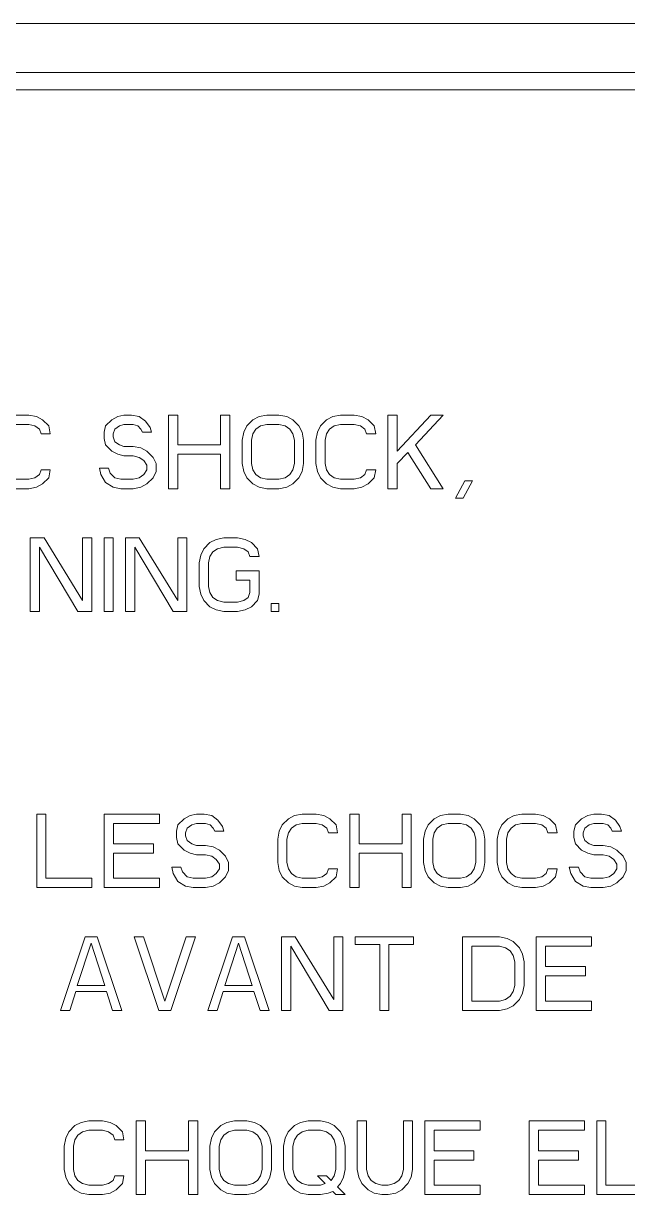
# Model space of a CAD drawing. Header units: millimetres. Extents: x 1920 to 4820, y 310 to 2320.
# Drawn here: x 4352.42 to 4377.01, y 1385.88 to 1433.58 of the extents above; entities that cross this region are included whole.
import ezdxf

# ---------------------------------------------------------------- set-up
doc = ezdxf.new("R2010")
doc.units = ezdxf.units.MM
doc.layers.add('core', color=7, linetype='Continuous', lineweight=20)

msp = doc.modelspace()

# ---------------------------------------------------------------- linework, layer by layer
at = {"layer": 'core'}
for p, q in [((4418.385, 1433.585), (4287.785, 1433.585)), ((4418.385, 1431.585), (4287.785, 1431.585)), ((4434.385, 1430.885), (4287.785, 1430.885)), ((4352.071, 1417.635), (4352.634, 1417.635)), ((4352.634, 1417.252), (4352.071, 1417.252)), ((4352.634, 1417.635), (4352.946, 1417.571)), ((4352.884, 1417.188), (4352.634, 1417.252)), ((4353.071, 1417.06), (4352.884, 1417.188)), ((4352.946, 1417.571), (4353.196, 1417.443)), ((4353.196, 1417.443), (4353.446, 1417.188)), ((4353.446, 1417.188), (4353.509, 1416.869)), ((4355.696, 1416.932), (4355.759, 1417.188)), ((4355.759, 1417.188), (4356.009, 1417.443)), ((4356.009, 1417.443), (4356.259, 1417.571)), ((4356.321, 1417.188), (4356.134, 1417.06)), ((4356.259, 1417.571), (4356.509, 1417.635)), ((4356.509, 1417.252), (4356.321, 1417.188)), ((4356.509, 1417.635), (4356.821, 1417.635)), ((4356.884, 1417.252), (4356.509, 1417.252)), ((4356.821, 1417.635), (4357.134, 1417.571)), ((4357.071, 1417.188), (4356.884, 1417.252)), ((4357.196, 1417.06), (4357.071, 1417.188)), ((4357.134, 1417.571), (4357.384, 1417.379)), ((4357.384, 1417.379), (4357.571, 1417.124)), ((4358.321, 1414.635), (4358.321, 1417.635)), ((4358.321, 1417.635), (4358.696, 1417.635)), ((4358.696, 1417.635), (4358.696, 1416.422)), ((4360.446, 1416.422), (4360.446, 1417.635)), ((4360.446, 1417.635), (4360.821, 1417.635)), ((4360.821, 1417.635), (4360.821, 1414.635)), ((4361.384, 1416.932), (4361.509, 1417.188)), ((4361.509, 1417.188), (4361.759, 1417.443)), ((4361.759, 1417.443), (4362.009, 1417.571)), ((4362.071, 1417.188), (4361.884, 1417.06)), ((4362.009, 1417.571), (4362.321, 1417.635)), ((4362.321, 1417.252), (4362.071, 1417.188)), ((4362.321, 1417.635), (4362.821, 1417.635)), ((4362.821, 1417.252), (4362.321, 1417.252)), ((4362.821, 1417.635), (4363.134, 1417.571)), ((4363.071, 1417.188), (4362.821, 1417.252)), ((4363.259, 1417.06), (4363.071, 1417.188)), ((4363.134, 1417.571), (4363.384, 1417.443)), ((4363.384, 1417.443), (4363.634, 1417.188)), ((4363.634, 1417.188), (4363.759, 1416.932)), ((4364.384, 1416.932), (4364.509, 1417.188)), ((4364.509, 1417.188), (4364.759, 1417.443)), ((4364.759, 1417.443), (4365.009, 1417.571)), ((4365.071, 1417.188), (4364.884, 1417.06)), ((4365.009, 1417.571), (4365.321, 1417.635)), ((4365.321, 1417.252), (4365.071, 1417.188)), ((4365.321, 1417.635), (4365.884, 1417.635)), ((4365.884, 1417.252), (4365.321, 1417.252)), ((4365.884, 1417.635), (4366.196, 1417.571)), ((4366.134, 1417.188), (4365.884, 1417.252)), ((4366.321, 1417.06), (4366.134, 1417.188)), ((4366.196, 1417.571), (4366.446, 1417.443)), ((4366.446, 1417.443), (4366.696, 1417.188)), ((4366.696, 1417.188), (4366.759, 1416.869)), ((4367.259, 1414.635), (4367.259, 1417.635)), ((4367.259, 1417.635), (4367.634, 1417.635)), ((4367.634, 1417.635), (4367.634, 1416.166)), ((4367.634, 1416.166), (4369.009, 1417.635)), ((4369.509, 1417.635), (4368.384, 1416.422)), ((4369.009, 1417.635), (4369.509, 1417.635)), ((4353.134, 1416.869), (4353.071, 1417.06)), ((4353.509, 1416.869), (4353.134, 1416.869)), ((4355.696, 1416.677), (4355.696, 1416.932)), ((4356.134, 1417.06), (4356.071, 1416.869)), ((4356.071, 1416.869), (4356.071, 1416.741)), ((4356.071, 1416.741), (4356.134, 1416.549)), ((4357.259, 1416.932), (4357.196, 1417.06)), ((4357.634, 1416.932), (4357.259, 1416.932)), ((4357.571, 1417.124), (4357.634, 1416.932)), ((4361.321, 1416.613), (4361.384, 1416.932)), ((4361.759, 1416.869), (4361.696, 1416.613)), ((4361.884, 1417.06), (4361.759, 1416.869)), ((4363.384, 1416.869), (4363.259, 1417.06)), ((4363.446, 1416.613), (4363.384, 1416.869)), ((4363.759, 1416.932), (4363.821, 1416.613)), ((4364.321, 1416.613), (4364.384, 1416.932)), ((4364.759, 1416.869), (4364.696, 1416.613)), ((4364.884, 1417.06), (4364.759, 1416.869)), ((4366.384, 1416.869), (4366.321, 1417.06)), ((4366.759, 1416.869), (4366.384, 1416.869)), ((4355.759, 1416.422), (4355.696, 1416.677)), ((4356.009, 1416.166), (4355.759, 1416.422)), ((4356.134, 1416.549), (4356.321, 1416.422)), ((4356.321, 1416.422), (4356.509, 1416.358)), ((4356.509, 1416.358), (4356.884, 1416.358)), ((4356.884, 1416.358), (4357.196, 1416.294)), ((4357.196, 1416.294), (4357.446, 1416.166)), ((4358.696, 1416.422), (4360.446, 1416.422)), ((4361.321, 1415.656), (4361.321, 1416.613)), ((4361.696, 1416.613), (4361.696, 1415.656)), ((4363.446, 1415.656), (4363.446, 1416.613)), ((4363.821, 1416.613), (4363.821, 1415.656)), ((4364.321, 1415.656), (4364.321, 1416.613)), ((4364.696, 1416.613), (4364.696, 1415.656)), ((4368.384, 1416.422), (4369.509, 1414.635)), ((4356.259, 1416.039), (4356.009, 1416.166)), ((4356.509, 1415.975), (4356.259, 1416.039)), ((4356.884, 1415.975), (4356.509, 1415.975)), ((4357.134, 1415.911), (4356.884, 1415.975)), ((4357.321, 1415.784), (4357.134, 1415.911)), ((4357.446, 1415.592), (4357.321, 1415.784)), ((4357.446, 1416.166), (4357.696, 1415.911)), ((4357.696, 1415.911), (4357.821, 1415.656)), ((4360.446, 1416.039), (4358.696, 1416.039)), ((4358.696, 1416.039), (4358.696, 1414.635)), ((4360.446, 1414.635), (4360.446, 1416.039)), ((4368.071, 1416.103), (4367.634, 1415.656)), ((4369.009, 1414.635), (4368.071, 1416.103)), ((4353.071, 1415.209), (4353.134, 1415.401)), ((4353.134, 1415.401), (4353.509, 1415.401)), ((4353.509, 1415.401), (4353.446, 1415.081)), ((4355.509, 1415.464), (4355.884, 1415.464)), ((4355.571, 1415.209), (4355.509, 1415.464)), ((4355.884, 1415.464), (4355.946, 1415.273)), ((4355.946, 1415.273), (4356.134, 1415.081)), ((4357.321, 1415.209), (4357.446, 1415.401)), ((4357.446, 1415.401), (4357.446, 1415.592)), ((4357.821, 1415.337), (4357.696, 1415.081)), ((4357.821, 1415.656), (4357.821, 1415.337)), ((4361.384, 1415.337), (4361.321, 1415.656)), ((4361.509, 1415.081), (4361.384, 1415.337)), ((4361.696, 1415.656), (4361.759, 1415.401)), ((4361.759, 1415.401), (4361.884, 1415.209)), ((4363.259, 1415.209), (4363.384, 1415.401)), ((4363.384, 1415.401), (4363.446, 1415.656)), ((4363.759, 1415.337), (4363.634, 1415.081)), ((4363.821, 1415.656), (4363.759, 1415.337)), ((4364.384, 1415.337), (4364.321, 1415.656)), ((4364.509, 1415.081), (4364.384, 1415.337)), ((4364.696, 1415.656), (4364.759, 1415.401)), ((4364.759, 1415.401), (4364.884, 1415.209)), ((4366.321, 1415.209), (4366.384, 1415.401)), ((4366.384, 1415.401), (4366.759, 1415.401)), ((4366.759, 1415.401), (4366.696, 1415.081)), ((4367.634, 1415.656), (4367.634, 1414.635)), ((4352.071, 1415.018), (4352.634, 1415.018)), ((4352.634, 1415.018), (4352.884, 1415.081)), ((4352.884, 1415.081), (4353.071, 1415.209)), ((4353.196, 1414.826), (4352.946, 1414.698)), ((4353.446, 1415.081), (4353.196, 1414.826)), ((4355.759, 1414.89), (4355.571, 1415.209)), ((4356.071, 1414.698), (4355.759, 1414.89)), ((4356.134, 1415.081), (4356.384, 1415.018)), ((4356.384, 1415.018), (4356.884, 1415.018)), ((4356.884, 1415.018), (4357.134, 1415.081)), ((4357.134, 1415.081), (4357.321, 1415.209)), ((4357.446, 1414.826), (4357.196, 1414.698)), ((4357.696, 1415.081), (4357.446, 1414.826)), ((4361.759, 1414.826), (4361.509, 1415.081)), ((4362.009, 1414.698), (4361.759, 1414.826)), ((4361.884, 1415.209), (4362.071, 1415.081)), ((4362.071, 1415.081), (4362.321, 1415.018)), ((4362.321, 1415.018), (4362.821, 1415.018)), ((4362.821, 1415.018), (4363.071, 1415.081)), ((4363.071, 1415.081), (4363.259, 1415.209)), ((4363.384, 1414.826), (4363.134, 1414.698)), ((4363.634, 1415.081), (4363.384, 1414.826)), ((4364.759, 1414.826), (4364.509, 1415.081)), ((4365.009, 1414.698), (4364.759, 1414.826)), ((4364.884, 1415.209), (4365.071, 1415.081)), ((4365.071, 1415.081), (4365.321, 1415.018)), ((4365.321, 1415.018), (4365.884, 1415.018)), ((4365.884, 1415.018), (4366.134, 1415.081)), ((4366.134, 1415.081), (4366.321, 1415.209)), ((4366.446, 1414.826), (4366.196, 1414.698)), ((4366.696, 1415.081), (4366.446, 1414.826)), ((4370.009, 1414.252), (4370.384, 1414.954)), ((4370.696, 1414.954), (4370.321, 1414.252)), ((4370.384, 1414.954), (4370.696, 1414.954)), ((4352.634, 1414.635), (4352.071, 1414.635)), ((4352.946, 1414.698), (4352.634, 1414.635)), ((4356.384, 1414.635), (4356.071, 1414.698)), ((4356.884, 1414.635), (4356.384, 1414.635)), ((4357.196, 1414.698), (4356.884, 1414.635)), ((4358.696, 1414.635), (4358.321, 1414.635)), ((4360.821, 1414.635), (4360.446, 1414.635)), ((4362.321, 1414.635), (4362.009, 1414.698)), ((4362.821, 1414.635), (4362.321, 1414.635)), ((4363.134, 1414.698), (4362.821, 1414.635)), ((4365.321, 1414.635), (4365.009, 1414.698)), ((4365.884, 1414.635), (4365.321, 1414.635)), ((4366.196, 1414.698), (4365.884, 1414.635)), ((4367.634, 1414.635), (4367.259, 1414.635)), ((4369.509, 1414.635), (4369.009, 1414.635)), ((4370.321, 1414.252), (4370.009, 1414.252)), ((4352.696, 1409.635), (4352.696, 1412.635)), ((4352.696, 1412.635), (4353.259, 1412.635)), ((4353.259, 1412.635), (4354.821, 1410.081)), ((4354.821, 1410.081), (4354.821, 1412.635)), ((4354.821, 1412.635), (4355.196, 1412.635)), ((4355.196, 1412.635), (4355.196, 1409.635)), ((4355.696, 1409.635), (4355.696, 1412.635)), ((4355.696, 1412.635), (4356.071, 1412.635)), ((4356.071, 1412.635), (4356.071, 1409.635)), ((4356.571, 1409.635), (4356.571, 1412.635)), ((4356.571, 1412.635), (4357.134, 1412.635)), ((4357.134, 1412.635), (4358.696, 1410.081)), ((4358.696, 1410.081), (4358.696, 1412.635)), ((4358.696, 1412.635), (4359.071, 1412.635)), ((4359.071, 1412.635), (4359.071, 1409.635)), ((4359.759, 1412.188), (4360.009, 1412.443)), ((4360.009, 1412.443), (4360.259, 1412.571)), ((4360.259, 1412.571), (4360.571, 1412.635)), ((4360.571, 1412.635), (4361.134, 1412.635)), ((4361.134, 1412.635), (4361.446, 1412.571)), ((4361.446, 1412.571), (4361.696, 1412.443)), ((4361.696, 1412.443), (4361.946, 1412.188)), ((4354.634, 1409.635), (4353.071, 1412.252)), ((4353.071, 1412.252), (4353.071, 1409.635)), ((4358.509, 1409.635), (4356.946, 1412.252)), ((4356.946, 1412.252), (4356.946, 1409.635)), ((4359.571, 1411.613), (4359.634, 1411.932)), ((4359.634, 1411.932), (4359.759, 1412.188)), ((4360.134, 1412.06), (4360.009, 1411.869)), ((4360.321, 1412.188), (4360.134, 1412.06)), ((4360.571, 1412.252), (4360.321, 1412.188)), ((4361.134, 1412.252), (4360.571, 1412.252)), ((4361.384, 1412.188), (4361.134, 1412.252)), ((4361.571, 1412.06), (4361.384, 1412.188)), ((4361.634, 1411.869), (4361.571, 1412.06)), ((4361.946, 1412.188), (4362.009, 1411.869)), ((4359.571, 1410.656), (4359.571, 1411.613)), ((4360.009, 1411.869), (4359.946, 1411.613)), ((4359.946, 1411.613), (4359.946, 1410.656)), ((4362.009, 1411.869), (4361.634, 1411.869)), ((4361.071, 1410.911), (4361.071, 1411.294)), ((4361.071, 1411.294), (4362.009, 1411.294)), ((4362.009, 1411.294), (4362.009, 1410.337)), ((4359.634, 1410.337), (4359.571, 1410.656)), ((4359.946, 1410.656), (4360.009, 1410.401)), ((4361.634, 1410.911), (4361.071, 1410.911)), ((4361.634, 1410.401), (4361.634, 1410.911)), ((4359.759, 1410.081), (4359.634, 1410.337)), ((4360.009, 1409.826), (4359.759, 1410.081)), ((4360.009, 1410.401), (4360.134, 1410.209)), ((4360.134, 1410.209), (4360.321, 1410.081)), ((4360.321, 1410.081), (4360.571, 1410.018)), ((4360.571, 1410.018), (4361.134, 1410.018)), ((4361.134, 1410.018), (4361.384, 1410.081)), ((4361.384, 1410.081), (4361.571, 1410.209)), ((4361.571, 1410.209), (4361.634, 1410.401)), ((4361.946, 1410.081), (4361.696, 1409.826)), ((4362.009, 1410.337), (4361.946, 1410.081)), ((4353.071, 1409.635), (4352.696, 1409.635)), ((4355.196, 1409.635), (4354.634, 1409.635)), ((4356.071, 1409.635), (4355.696, 1409.635)), ((4356.946, 1409.635), (4356.571, 1409.635)), ((4359.071, 1409.635), (4358.509, 1409.635)), ((4360.259, 1409.698), (4360.009, 1409.826)), ((4360.571, 1409.635), (4360.259, 1409.698)), ((4361.134, 1409.635), (4360.571, 1409.635)), ((4361.446, 1409.698), (4361.134, 1409.635)), ((4361.696, 1409.826), (4361.446, 1409.698)), ((4362.509, 1409.635), (4362.509, 1409.954)), ((4362.509, 1409.954), (4362.821, 1409.954)), ((4362.821, 1409.635), (4362.509, 1409.635)), ((4362.821, 1409.954), (4362.821, 1409.635)), ((4352.956, 1398.385), (4352.956, 1401.385)), ((4352.956, 1401.385), (4353.331, 1401.385)), ((4353.331, 1401.385), (4353.331, 1398.768)), ((4355.706, 1398.385), (4355.706, 1401.385)), ((4355.706, 1401.385), (4357.956, 1401.385)), ((4357.956, 1401.002), (4356.081, 1401.002)), ((4356.081, 1401.002), (4356.081, 1400.172)), ((4357.956, 1401.385), (4357.956, 1401.002)), ((4358.706, 1400.938), (4358.956, 1401.193)), ((4358.956, 1401.193), (4359.206, 1401.321)), ((4359.206, 1401.321), (4359.456, 1401.385)), ((4359.456, 1401.002), (4359.268, 1400.938)), ((4359.456, 1401.385), (4359.768, 1401.385)), ((4359.831, 1401.002), (4359.456, 1401.002)), ((4359.768, 1401.385), (4360.081, 1401.321)), ((4360.018, 1400.938), (4359.831, 1401.002)), ((4360.081, 1401.321), (4360.331, 1401.129)), ((4360.331, 1401.129), (4360.518, 1400.874)), ((4362.956, 1400.938), (4363.206, 1401.193)), ((4363.206, 1401.193), (4363.456, 1401.321)), ((4363.456, 1401.321), (4363.768, 1401.385)), ((4363.768, 1401.002), (4363.518, 1400.938)), ((4363.768, 1401.385), (4364.331, 1401.385)), ((4364.331, 1401.002), (4363.768, 1401.002)), ((4364.331, 1401.385), (4364.643, 1401.321)), ((4364.581, 1400.938), (4364.331, 1401.002)), ((4364.643, 1401.321), (4364.893, 1401.193)), ((4364.893, 1401.193), (4365.143, 1400.938)), ((4365.706, 1398.385), (4365.706, 1401.385)), ((4365.706, 1401.385), (4366.081, 1401.385)), ((4366.081, 1401.385), (4366.081, 1400.172)), ((4367.831, 1400.172), (4367.831, 1401.385)), ((4367.831, 1401.385), (4368.206, 1401.385)), ((4368.206, 1401.385), (4368.206, 1398.385)), ((4368.893, 1400.938), (4369.143, 1401.193)), ((4369.143, 1401.193), (4369.393, 1401.321)), ((4369.393, 1401.321), (4369.706, 1401.385)), ((4369.706, 1401.002), (4369.456, 1400.938)), ((4369.706, 1401.385), (4370.206, 1401.385)), ((4370.206, 1401.002), (4369.706, 1401.002)), ((4370.206, 1401.385), (4370.518, 1401.321)), ((4370.456, 1400.938), (4370.206, 1401.002)), ((4370.518, 1401.321), (4370.768, 1401.193)), ((4370.768, 1401.193), (4371.018, 1400.938)), ((4371.893, 1400.938), (4372.143, 1401.193)), ((4372.143, 1401.193), (4372.393, 1401.321)), ((4372.393, 1401.321), (4372.706, 1401.385)), ((4372.706, 1401.002), (4372.456, 1400.938)), ((4372.706, 1401.385), (4373.268, 1401.385)), ((4373.268, 1401.002), (4372.706, 1401.002)), ((4373.268, 1401.385), (4373.581, 1401.321)), ((4373.518, 1400.938), (4373.268, 1401.002)), ((4373.581, 1401.321), (4373.831, 1401.193)), ((4373.831, 1401.193), (4374.081, 1400.938)), ((4374.893, 1400.938), (4375.143, 1401.193)), ((4375.143, 1401.193), (4375.393, 1401.321)), ((4375.393, 1401.321), (4375.643, 1401.385)), ((4375.643, 1401.002), (4375.456, 1400.938)), ((4375.643, 1401.385), (4375.956, 1401.385)), ((4376.018, 1401.002), (4375.643, 1401.002)), ((4375.956, 1401.385), (4376.268, 1401.321)), ((4376.206, 1400.938), (4376.018, 1401.002)), ((4376.268, 1401.321), (4376.518, 1401.129)), ((4376.518, 1401.129), (4376.706, 1400.874)), ((4358.643, 1400.682), (4358.706, 1400.938)), ((4358.643, 1400.427), (4358.643, 1400.682)), ((4359.081, 1400.81), (4359.018, 1400.619)), ((4359.018, 1400.619), (4359.018, 1400.491)), ((4359.018, 1400.491), (4359.081, 1400.299)), ((4359.268, 1400.938), (4359.081, 1400.81)), ((4360.143, 1400.81), (4360.018, 1400.938)), ((4360.206, 1400.682), (4360.143, 1400.81)), ((4360.581, 1400.682), (4360.206, 1400.682)), ((4360.518, 1400.874), (4360.581, 1400.682)), ((4362.768, 1400.363), (4362.831, 1400.682)), ((4362.831, 1400.682), (4362.956, 1400.938)), ((4363.206, 1400.619), (4363.143, 1400.363)), ((4363.331, 1400.81), (4363.206, 1400.619)), ((4363.518, 1400.938), (4363.331, 1400.81)), ((4364.768, 1400.81), (4364.581, 1400.938)), ((4364.831, 1400.619), (4364.768, 1400.81)), ((4365.206, 1400.619), (4364.831, 1400.619)), ((4365.143, 1400.938), (4365.206, 1400.619)), ((4368.706, 1400.363), (4368.768, 1400.682)), ((4368.768, 1400.682), (4368.893, 1400.938)), ((4369.143, 1400.619), (4369.081, 1400.363)), ((4369.268, 1400.81), (4369.143, 1400.619)), ((4369.456, 1400.938), (4369.268, 1400.81)), ((4370.643, 1400.81), (4370.456, 1400.938)), ((4370.768, 1400.619), (4370.643, 1400.81)), ((4370.831, 1400.363), (4370.768, 1400.619)), ((4371.018, 1400.938), (4371.143, 1400.682)), ((4371.143, 1400.682), (4371.206, 1400.363)), ((4371.706, 1400.363), (4371.768, 1400.682)), ((4371.768, 1400.682), (4371.893, 1400.938)), ((4372.143, 1400.619), (4372.081, 1400.363)), ((4372.268, 1400.81), (4372.143, 1400.619)), ((4372.456, 1400.938), (4372.268, 1400.81)), ((4373.706, 1400.81), (4373.518, 1400.938)), ((4373.768, 1400.619), (4373.706, 1400.81)), ((4374.143, 1400.619), (4373.768, 1400.619)), ((4374.081, 1400.938), (4374.143, 1400.619)), ((4374.831, 1400.682), (4374.893, 1400.938)), ((4374.831, 1400.427), (4374.831, 1400.682)), ((4375.268, 1400.81), (4375.206, 1400.619)), ((4375.206, 1400.619), (4375.206, 1400.491)), ((4375.206, 1400.491), (4375.268, 1400.299)), ((4375.456, 1400.938), (4375.268, 1400.81)), ((4376.331, 1400.81), (4376.206, 1400.938)), ((4376.393, 1400.682), (4376.331, 1400.81)), ((4376.768, 1400.682), (4376.393, 1400.682)), ((4376.706, 1400.874), (4376.768, 1400.682)), ((4356.081, 1400.172), (4357.706, 1400.172)), ((4357.706, 1400.172), (4357.706, 1399.789)), ((4358.706, 1400.172), (4358.643, 1400.427)), ((4358.956, 1399.916), (4358.706, 1400.172)), ((4359.081, 1400.299), (4359.268, 1400.172)), ((4359.268, 1400.172), (4359.456, 1400.108)), ((4359.456, 1400.108), (4359.831, 1400.108)), ((4359.831, 1400.108), (4360.143, 1400.044)), ((4360.143, 1400.044), (4360.393, 1399.916)), ((4362.768, 1399.406), (4362.768, 1400.363)), ((4363.143, 1400.363), (4363.143, 1399.406)), ((4366.081, 1400.172), (4367.831, 1400.172)), ((4368.706, 1399.406), (4368.706, 1400.363)), ((4369.081, 1400.363), (4369.081, 1399.406)), ((4370.831, 1399.406), (4370.831, 1400.363)), ((4371.206, 1400.363), (4371.206, 1399.406)), ((4371.706, 1399.406), (4371.706, 1400.363)), ((4372.081, 1400.363), (4372.081, 1399.406)), ((4374.893, 1400.172), (4374.831, 1400.427)), ((4375.143, 1399.916), (4374.893, 1400.172)), ((4375.268, 1400.299), (4375.456, 1400.172)), ((4375.456, 1400.172), (4375.643, 1400.108)), ((4375.643, 1400.108), (4376.018, 1400.108)), ((4376.018, 1400.108), (4376.331, 1400.044)), ((4376.331, 1400.044), (4376.581, 1399.916)), ((4357.706, 1399.789), (4356.081, 1399.789)), ((4356.081, 1399.789), (4356.081, 1398.768)), ((4359.206, 1399.789), (4358.956, 1399.916)), ((4359.456, 1399.725), (4359.206, 1399.789)), ((4359.831, 1399.725), (4359.456, 1399.725)), ((4360.081, 1399.661), (4359.831, 1399.725)), ((4360.268, 1399.534), (4360.081, 1399.661)), ((4360.393, 1399.342), (4360.268, 1399.534)), ((4360.393, 1399.916), (4360.643, 1399.661)), ((4360.643, 1399.661), (4360.768, 1399.406)), ((4367.831, 1399.789), (4366.081, 1399.789)), ((4366.081, 1399.789), (4366.081, 1398.385)), ((4367.831, 1398.385), (4367.831, 1399.789)), ((4375.393, 1399.789), (4375.143, 1399.916)), ((4375.643, 1399.725), (4375.393, 1399.789)), ((4376.018, 1399.725), (4375.643, 1399.725)), ((4376.268, 1399.661), (4376.018, 1399.725)), ((4376.456, 1399.534), (4376.268, 1399.661)), ((4376.581, 1399.342), (4376.456, 1399.534)), ((4376.581, 1399.916), (4376.831, 1399.661)), ((4376.831, 1399.661), (4376.956, 1399.406)), ((4358.518, 1398.959), (4358.456, 1399.214)), ((4358.456, 1399.214), (4358.831, 1399.214)), ((4358.831, 1399.214), (4358.893, 1399.023)), ((4360.268, 1398.959), (4360.393, 1399.151)), ((4360.393, 1399.151), (4360.393, 1399.342)), ((4360.768, 1399.087), (4360.643, 1398.831)), ((4360.768, 1399.406), (4360.768, 1399.087)), ((4362.831, 1399.087), (4362.768, 1399.406)), ((4362.956, 1398.831), (4362.831, 1399.087)), ((4363.143, 1399.406), (4363.206, 1399.151)), ((4363.206, 1399.151), (4363.331, 1398.959)), ((4364.768, 1398.959), (4364.831, 1399.151)), ((4364.831, 1399.151), (4365.206, 1399.151)), ((4365.206, 1399.151), (4365.143, 1398.831)), ((4368.768, 1399.087), (4368.706, 1399.406)), ((4368.893, 1398.831), (4368.768, 1399.087)), ((4369.081, 1399.406), (4369.143, 1399.151)), ((4369.143, 1399.151), (4369.268, 1398.959)), ((4370.643, 1398.959), (4370.768, 1399.151)), ((4370.768, 1399.151), (4370.831, 1399.406)), ((4371.143, 1399.087), (4371.018, 1398.831)), ((4371.206, 1399.406), (4371.143, 1399.087)), ((4371.768, 1399.087), (4371.706, 1399.406)), ((4371.893, 1398.831), (4371.768, 1399.087)), ((4372.081, 1399.406), (4372.143, 1399.151)), ((4372.143, 1399.151), (4372.268, 1398.959)), ((4373.706, 1398.959), (4373.768, 1399.151)), ((4373.768, 1399.151), (4374.143, 1399.151)), ((4374.143, 1399.151), (4374.081, 1398.831)), ((4374.706, 1398.959), (4374.643, 1399.214)), ((4374.643, 1399.214), (4375.018, 1399.214)), ((4375.018, 1399.214), (4375.081, 1399.023)), ((4376.456, 1398.959), (4376.581, 1399.151)), ((4376.581, 1399.151), (4376.581, 1399.342)), ((4376.956, 1399.087), (4376.831, 1398.831)), ((4376.956, 1399.406), (4376.956, 1399.087)), ((4353.331, 1398.768), (4355.206, 1398.768)), ((4355.206, 1398.768), (4355.206, 1398.385)), ((4356.081, 1398.768), (4357.956, 1398.768)), ((4357.956, 1398.768), (4357.956, 1398.385)), ((4358.706, 1398.64), (4358.518, 1398.959)), ((4359.018, 1398.448), (4358.706, 1398.64)), ((4358.893, 1399.023), (4359.081, 1398.831)), ((4359.081, 1398.831), (4359.331, 1398.768)), ((4359.331, 1398.768), (4359.831, 1398.768)), ((4359.831, 1398.768), (4360.081, 1398.831)), ((4360.081, 1398.831), (4360.268, 1398.959)), ((4360.393, 1398.576), (4360.143, 1398.448)), ((4360.643, 1398.831), (4360.393, 1398.576)), ((4363.206, 1398.576), (4362.956, 1398.831)), ((4363.456, 1398.448), (4363.206, 1398.576)), ((4363.331, 1398.959), (4363.518, 1398.831)), ((4363.518, 1398.831), (4363.768, 1398.768)), ((4363.768, 1398.768), (4364.331, 1398.768)), ((4364.331, 1398.768), (4364.581, 1398.831)), ((4364.581, 1398.831), (4364.768, 1398.959)), ((4364.893, 1398.576), (4364.643, 1398.448)), ((4365.143, 1398.831), (4364.893, 1398.576)), ((4369.143, 1398.576), (4368.893, 1398.831)), ((4369.393, 1398.448), (4369.143, 1398.576)), ((4369.268, 1398.959), (4369.456, 1398.831)), ((4369.456, 1398.831), (4369.706, 1398.768)), ((4369.706, 1398.768), (4370.206, 1398.768)), ((4370.206, 1398.768), (4370.456, 1398.831)), ((4370.456, 1398.831), (4370.643, 1398.959)), ((4370.768, 1398.576), (4370.518, 1398.448)), ((4371.018, 1398.831), (4370.768, 1398.576)), ((4372.143, 1398.576), (4371.893, 1398.831)), ((4372.393, 1398.448), (4372.143, 1398.576)), ((4372.268, 1398.959), (4372.456, 1398.831)), ((4372.456, 1398.831), (4372.706, 1398.768)), ((4372.706, 1398.768), (4373.268, 1398.768)), ((4373.268, 1398.768), (4373.518, 1398.831)), ((4373.518, 1398.831), (4373.706, 1398.959)), ((4373.831, 1398.576), (4373.581, 1398.448)), ((4374.081, 1398.831), (4373.831, 1398.576)), ((4374.893, 1398.64), (4374.706, 1398.959)), ((4375.206, 1398.448), (4374.893, 1398.64)), ((4375.081, 1399.023), (4375.268, 1398.831)), ((4375.268, 1398.831), (4375.518, 1398.768)), ((4375.518, 1398.768), (4376.018, 1398.768)), ((4376.018, 1398.768), (4376.268, 1398.831)), ((4376.268, 1398.831), (4376.456, 1398.959)), ((4376.581, 1398.576), (4376.331, 1398.448)), ((4376.831, 1398.831), (4376.581, 1398.576)), ((4355.206, 1398.385), (4352.956, 1398.385)), ((4357.956, 1398.385), (4355.706, 1398.385)), ((4359.331, 1398.385), (4359.018, 1398.448)), ((4359.831, 1398.385), (4359.331, 1398.385)), ((4360.143, 1398.448), (4359.831, 1398.385)), ((4363.768, 1398.385), (4363.456, 1398.448)), ((4364.331, 1398.385), (4363.768, 1398.385)), ((4364.643, 1398.448), (4364.331, 1398.385)), ((4366.081, 1398.385), (4365.706, 1398.385)), ((4368.206, 1398.385), (4367.831, 1398.385)), ((4369.706, 1398.385), (4369.393, 1398.448)), ((4370.206, 1398.385), (4369.706, 1398.385)), ((4370.518, 1398.448), (4370.206, 1398.385)), ((4372.706, 1398.385), (4372.393, 1398.448)), ((4373.268, 1398.385), (4372.706, 1398.385)), ((4373.581, 1398.448), (4373.268, 1398.385)), ((4375.518, 1398.385), (4375.206, 1398.448)), ((4376.018, 1398.385), (4375.518, 1398.385)), ((4376.331, 1398.448), (4376.018, 1398.385)), ((4353.923, 1393.385), (4354.923, 1396.385)), ((4354.923, 1396.385), (4355.423, 1396.385)), ((4355.423, 1396.385), (4356.423, 1393.385)), ((4357.923, 1393.385), (4356.923, 1396.385)), ((4356.923, 1396.385), (4357.298, 1396.385)), ((4357.298, 1396.385), (4358.173, 1393.768)), ((4358.173, 1393.768), (4359.048, 1396.385)), ((4359.423, 1396.385), (4358.423, 1393.385)), ((4359.048, 1396.385), (4359.423, 1396.385)), ((4359.923, 1393.385), (4360.923, 1396.385)), ((4360.923, 1396.385), (4361.423, 1396.385)), ((4361.423, 1396.385), (4362.423, 1393.385)), ((4362.923, 1396.385), (4363.485, 1396.385)), ((4362.923, 1393.385), (4362.923, 1396.385)), ((4363.485, 1396.385), (4365.048, 1393.831)), ((4365.048, 1396.385), (4365.423, 1396.385)), ((4365.048, 1393.831), (4365.048, 1396.385)), ((4365.423, 1396.385), (4365.423, 1393.385)), ((4365.923, 1396.385), (4368.298, 1396.385)), ((4365.923, 1396.065), (4365.923, 1396.385)), ((4368.298, 1396.385), (4368.298, 1396.065)), ((4370.298, 1393.385), (4370.298, 1396.385)), ((4370.298, 1396.385), (4371.798, 1396.385)), ((4371.798, 1396.385), (4372.11, 1396.321)), ((4372.11, 1396.321), (4372.36, 1396.193)), ((4372.36, 1396.193), (4372.61, 1395.938)), ((4373.298, 1396.385), (4375.548, 1396.385)), ((4373.298, 1393.385), (4373.298, 1396.385)), ((4375.548, 1396.385), (4375.548, 1396.002)), ((4355.173, 1396.129), (4354.61, 1394.406)), ((4355.735, 1394.406), (4355.173, 1396.129)), ((4361.173, 1396.129), (4360.61, 1394.406)), ((4361.735, 1394.406), (4361.173, 1396.129)), ((4363.298, 1396.002), (4363.298, 1393.385)), ((4364.86, 1393.385), (4363.298, 1396.002)), ((4366.923, 1396.065), (4365.923, 1396.065)), ((4366.923, 1393.385), (4366.923, 1396.065)), ((4367.298, 1396.065), (4367.298, 1393.385)), ((4368.298, 1396.065), (4367.298, 1396.065)), ((4370.673, 1396.002), (4370.673, 1393.768)), ((4371.798, 1396.002), (4370.673, 1396.002)), ((4372.048, 1395.938), (4371.798, 1396.002)), ((4372.235, 1395.81), (4372.048, 1395.938)), ((4372.36, 1395.619), (4372.235, 1395.81)), ((4372.61, 1395.938), (4372.735, 1395.682)), ((4373.673, 1396.002), (4373.673, 1395.172)), ((4375.548, 1396.002), (4373.673, 1396.002)), ((4372.423, 1395.363), (4372.36, 1395.619)), ((4372.423, 1394.406), (4372.423, 1395.363)), ((4372.735, 1395.682), (4372.798, 1395.363)), ((4372.798, 1395.363), (4372.798, 1394.406)), ((4373.673, 1395.172), (4375.298, 1395.172)), ((4373.673, 1394.789), (4373.673, 1393.768)), ((4375.298, 1394.789), (4373.673, 1394.789)), ((4375.298, 1395.172), (4375.298, 1394.789)), ((4354.61, 1394.406), (4355.735, 1394.406)), ((4360.61, 1394.406), (4361.735, 1394.406)), ((4372.36, 1394.151), (4372.423, 1394.406)), ((4372.798, 1394.406), (4372.735, 1394.087)), ((4354.548, 1394.151), (4354.298, 1393.385)), ((4355.798, 1394.151), (4354.548, 1394.151)), ((4356.048, 1393.385), (4355.798, 1394.151)), ((4360.548, 1394.151), (4360.298, 1393.385)), ((4361.798, 1394.151), (4360.548, 1394.151)), ((4362.048, 1393.385), (4361.798, 1394.151)), ((4371.798, 1393.768), (4372.048, 1393.831)), ((4372.048, 1393.831), (4372.235, 1393.959)), ((4372.235, 1393.959), (4372.36, 1394.151)), ((4372.61, 1393.831), (4372.36, 1393.576)), ((4372.735, 1394.087), (4372.61, 1393.831)), ((4354.298, 1393.385), (4353.923, 1393.385)), ((4356.423, 1393.385), (4356.048, 1393.385)), ((4358.423, 1393.385), (4357.923, 1393.385)), ((4360.298, 1393.385), (4359.923, 1393.385)), ((4362.423, 1393.385), (4362.048, 1393.385)), ((4363.298, 1393.385), (4362.923, 1393.385)), ((4365.423, 1393.385), (4364.86, 1393.385)), ((4367.298, 1393.385), (4366.923, 1393.385)), ((4371.798, 1393.385), (4370.298, 1393.385)), ((4370.673, 1393.768), (4371.798, 1393.768)), ((4372.11, 1393.448), (4371.798, 1393.385)), ((4372.36, 1393.576), (4372.11, 1393.448)), ((4375.548, 1393.385), (4373.298, 1393.385)), ((4373.673, 1393.768), (4375.548, 1393.768)), ((4375.548, 1393.768), (4375.548, 1393.385)), ((4354.26, 1388.438), (4354.51, 1388.693)), ((4354.51, 1388.693), (4354.76, 1388.821)), ((4354.76, 1388.821), (4355.073, 1388.885)), ((4355.073, 1388.885), (4355.635, 1388.885)), ((4355.635, 1388.885), (4355.948, 1388.821)), ((4355.948, 1388.821), (4356.198, 1388.693)), ((4356.198, 1388.693), (4356.448, 1388.438)), ((4357.01, 1385.885), (4357.01, 1388.885)), ((4357.01, 1388.885), (4357.385, 1388.885)), ((4357.385, 1388.885), (4357.385, 1387.672)), ((4359.135, 1387.672), (4359.135, 1388.885)), ((4359.135, 1388.885), (4359.51, 1388.885)), ((4359.51, 1388.885), (4359.51, 1385.885)), ((4360.198, 1388.438), (4360.448, 1388.693)), ((4360.448, 1388.693), (4360.698, 1388.821)), ((4360.698, 1388.821), (4361.01, 1388.885)), ((4361.01, 1388.885), (4361.51, 1388.885)), ((4361.51, 1388.885), (4361.823, 1388.821)), ((4361.823, 1388.821), (4362.073, 1388.693)), ((4362.073, 1388.693), (4362.323, 1388.438)), ((4363.198, 1388.438), (4363.448, 1388.693)), ((4363.448, 1388.693), (4363.698, 1388.821)), ((4363.698, 1388.821), (4364.01, 1388.885)), ((4364.01, 1388.885), (4364.51, 1388.885)), ((4364.51, 1388.885), (4364.823, 1388.821)), ((4364.823, 1388.821), (4365.073, 1388.693)), ((4365.073, 1388.693), (4365.323, 1388.438)), ((4366.01, 1386.906), (4366.01, 1388.885)), ((4366.01, 1388.885), (4366.385, 1388.885)), ((4366.385, 1388.885), (4366.385, 1386.906)), ((4367.885, 1386.906), (4367.885, 1388.885)), ((4367.885, 1388.885), (4368.26, 1388.885)), ((4368.26, 1388.885), (4368.26, 1386.906)), ((4368.76, 1385.885), (4368.76, 1388.885)), ((4368.76, 1388.885), (4371.01, 1388.885)), ((4371.01, 1388.885), (4371.01, 1388.502)), ((4373.01, 1385.885), (4373.01, 1388.885)), ((4373.01, 1388.885), (4375.26, 1388.885)), ((4375.26, 1388.885), (4375.26, 1388.502)), ((4375.76, 1385.885), (4375.76, 1388.885)), ((4375.76, 1388.885), (4376.135, 1388.885)), ((4376.135, 1388.885), (4376.135, 1386.268)), ((4354.073, 1387.863), (4354.135, 1388.182)), ((4354.135, 1388.182), (4354.26, 1388.438)), ((4354.51, 1388.119), (4354.448, 1387.863)), ((4354.635, 1388.31), (4354.51, 1388.119)), ((4354.823, 1388.438), (4354.635, 1388.31)), ((4355.073, 1388.502), (4354.823, 1388.438)), ((4355.635, 1388.502), (4355.073, 1388.502)), ((4355.885, 1388.438), (4355.635, 1388.502)), ((4356.073, 1388.31), (4355.885, 1388.438)), ((4356.135, 1388.119), (4356.073, 1388.31)), ((4356.51, 1388.119), (4356.135, 1388.119)), ((4356.448, 1388.438), (4356.51, 1388.119)), ((4360.01, 1387.863), (4360.073, 1388.182)), ((4360.073, 1388.182), (4360.198, 1388.438)), ((4360.448, 1388.119), (4360.385, 1387.863)), ((4360.573, 1388.31), (4360.448, 1388.119)), ((4360.76, 1388.438), (4360.573, 1388.31)), ((4361.01, 1388.502), (4360.76, 1388.438)), ((4361.51, 1388.502), (4361.01, 1388.502)), ((4361.76, 1388.438), (4361.51, 1388.502)), ((4361.948, 1388.31), (4361.76, 1388.438)), ((4362.073, 1388.119), (4361.948, 1388.31)), ((4362.135, 1387.863), (4362.073, 1388.119)), ((4362.323, 1388.438), (4362.448, 1388.182)), ((4362.448, 1388.182), (4362.51, 1387.863)), ((4363.01, 1387.863), (4363.073, 1388.182)), ((4363.073, 1388.182), (4363.198, 1388.438)), ((4363.448, 1388.119), (4363.385, 1387.863)), ((4363.573, 1388.31), (4363.448, 1388.119)), ((4363.76, 1388.438), (4363.573, 1388.31)), ((4364.01, 1388.502), (4363.76, 1388.438)), ((4364.51, 1388.502), (4364.01, 1388.502)), ((4364.76, 1388.438), (4364.51, 1388.502)), ((4364.948, 1388.31), (4364.76, 1388.438)), ((4365.073, 1388.119), (4364.948, 1388.31)), ((4365.135, 1387.863), (4365.073, 1388.119)), ((4365.323, 1388.438), (4365.448, 1388.182)), ((4365.448, 1388.182), (4365.51, 1387.863)), ((4371.01, 1388.502), (4369.135, 1388.502)), ((4369.135, 1388.502), (4369.135, 1387.672)), ((4375.26, 1388.502), (4373.385, 1388.502)), ((4373.385, 1388.502), (4373.385, 1387.672)), ((4354.073, 1386.906), (4354.073, 1387.863)), ((4354.448, 1387.863), (4354.448, 1386.906)), ((4357.385, 1387.672), (4359.135, 1387.672)), ((4360.01, 1386.906), (4360.01, 1387.863)), ((4360.385, 1387.863), (4360.385, 1386.906)), ((4362.135, 1386.906), (4362.135, 1387.863)), ((4362.51, 1387.863), (4362.51, 1386.906)), ((4363.01, 1386.906), (4363.01, 1387.863)), ((4363.385, 1387.863), (4363.385, 1386.906)), ((4365.135, 1386.906), (4365.135, 1387.863)), ((4365.51, 1387.863), (4365.51, 1386.906)), ((4369.135, 1387.672), (4370.76, 1387.672)), ((4370.76, 1387.672), (4370.76, 1387.289)), ((4373.385, 1387.672), (4375.01, 1387.672)), ((4375.01, 1387.672), (4375.01, 1387.289)), ((4359.135, 1387.289), (4357.385, 1387.289)), ((4357.385, 1387.289), (4357.385, 1385.885)), ((4359.135, 1385.885), (4359.135, 1387.289)), ((4370.76, 1387.289), (4369.135, 1387.289)), ((4369.135, 1387.289), (4369.135, 1386.268)), ((4375.01, 1387.289), (4373.385, 1387.289)), ((4373.385, 1387.289), (4373.385, 1386.268)), ((4354.135, 1386.587), (4354.073, 1386.906)), ((4354.448, 1386.906), (4354.51, 1386.651)), ((4354.51, 1386.651), (4354.635, 1386.459)), ((4356.073, 1386.459), (4356.135, 1386.651)), ((4356.135, 1386.651), (4356.51, 1386.651)), ((4356.51, 1386.651), (4356.448, 1386.331)), ((4360.073, 1386.587), (4360.01, 1386.906)), ((4360.385, 1386.906), (4360.448, 1386.651)), ((4360.448, 1386.651), (4360.573, 1386.459)), ((4361.948, 1386.459), (4362.073, 1386.651)), ((4362.073, 1386.651), (4362.135, 1386.906)), ((4362.51, 1386.906), (4362.448, 1386.587)), ((4363.073, 1386.587), (4363.01, 1386.906)), ((4363.385, 1386.906), (4363.448, 1386.651)), ((4363.448, 1386.651), (4363.573, 1386.459)), ((4364.385, 1386.651), (4364.76, 1386.651)), ((4364.698, 1386.331), (4364.385, 1386.651)), ((4364.76, 1386.651), (4364.948, 1386.459)), ((4364.948, 1386.459), (4365.073, 1386.651)), ((4365.073, 1386.651), (4365.135, 1386.906)), ((4365.51, 1386.906), (4365.448, 1386.587)), ((4366.073, 1386.587), (4366.01, 1386.906)), ((4366.385, 1386.906), (4366.448, 1386.651)), ((4366.448, 1386.651), (4366.573, 1386.459)), ((4367.698, 1386.459), (4367.823, 1386.651)), ((4367.823, 1386.651), (4367.885, 1386.906)), ((4368.26, 1386.906), (4368.198, 1386.587)), ((4354.26, 1386.331), (4354.135, 1386.587)), ((4354.51, 1386.076), (4354.26, 1386.331)), ((4354.635, 1386.459), (4354.823, 1386.331)), ((4354.823, 1386.331), (4355.073, 1386.268)), ((4355.073, 1386.268), (4355.635, 1386.268)), ((4355.635, 1386.268), (4355.885, 1386.331)), ((4355.885, 1386.331), (4356.073, 1386.459)), ((4356.448, 1386.331), (4356.198, 1386.076)), ((4360.198, 1386.331), (4360.073, 1386.587)), ((4360.448, 1386.076), (4360.198, 1386.331)), ((4360.573, 1386.459), (4360.76, 1386.331)), ((4360.76, 1386.331), (4361.01, 1386.268)), ((4361.01, 1386.268), (4361.51, 1386.268)), ((4361.51, 1386.268), (4361.76, 1386.331)), ((4361.76, 1386.331), (4361.948, 1386.459)), ((4362.323, 1386.331), (4362.073, 1386.076)), ((4362.448, 1386.587), (4362.323, 1386.331)), ((4363.198, 1386.331), (4363.073, 1386.587)), ((4363.448, 1386.076), (4363.198, 1386.331)), ((4363.573, 1386.459), (4363.76, 1386.331)), ((4363.76, 1386.331), (4364.01, 1386.268)), ((4364.01, 1386.268), (4364.51, 1386.268)), ((4364.51, 1386.268), (4364.698, 1386.331)), ((4365.323, 1386.331), (4365.198, 1386.204)), ((4365.198, 1386.204), (4365.51, 1385.885)), ((4365.448, 1386.587), (4365.323, 1386.331)), ((4366.198, 1386.331), (4366.073, 1386.587)), ((4366.448, 1386.076), (4366.198, 1386.331)), ((4366.573, 1386.459), (4366.76, 1386.331)), ((4366.76, 1386.331), (4367.01, 1386.268)), ((4367.01, 1386.268), (4367.26, 1386.268)), ((4367.26, 1386.268), (4367.51, 1386.331)), ((4367.51, 1386.331), (4367.698, 1386.459)), ((4368.073, 1386.331), (4367.823, 1386.076)), ((4368.198, 1386.587), (4368.073, 1386.331)), ((4369.135, 1386.268), (4371.01, 1386.268)), ((4371.01, 1386.268), (4371.01, 1385.885)), ((4373.385, 1386.268), (4375.26, 1386.268)), ((4375.26, 1386.268), (4375.26, 1385.885)), ((4376.135, 1386.268), (4378.01, 1386.268)), ((4354.76, 1385.948), (4354.51, 1386.076)), ((4355.073, 1385.885), (4354.76, 1385.948)), ((4355.635, 1385.885), (4355.073, 1385.885)), ((4355.948, 1385.948), (4355.635, 1385.885)), ((4356.198, 1386.076), (4355.948, 1385.948)), ((4357.385, 1385.885), (4357.01, 1385.885)), ((4359.51, 1385.885), (4359.135, 1385.885)), ((4360.698, 1385.948), (4360.448, 1386.076)), ((4361.01, 1385.885), (4360.698, 1385.948)), ((4361.51, 1385.885), (4361.01, 1385.885)), ((4361.823, 1385.948), (4361.51, 1385.885)), ((4362.073, 1386.076), (4361.823, 1385.948)), ((4363.698, 1385.948), (4363.448, 1386.076)), ((4364.01, 1385.885), (4363.698, 1385.948)), ((4364.51, 1385.885), (4364.01, 1385.885)), ((4364.823, 1385.948), (4364.51, 1385.885)), ((4365.01, 1386.012), (4364.823, 1385.948)), ((4365.135, 1385.885), (4365.01, 1386.012)), ((4365.51, 1385.885), (4365.135, 1385.885)), ((4366.698, 1385.948), (4366.448, 1386.076)), ((4367.01, 1385.885), (4366.698, 1385.948)), ((4367.26, 1385.885), (4367.01, 1385.885)), ((4367.573, 1385.948), (4367.26, 1385.885)), ((4367.823, 1386.076), (4367.573, 1385.948)), ((4371.01, 1385.885), (4368.76, 1385.885)), ((4375.26, 1385.885), (4373.01, 1385.885)), ((4378.01, 1385.885), (4375.76, 1385.885))]:
    msp.add_line(p, q, dxfattribs=at)

doc.saveas('drawing.dxf')
